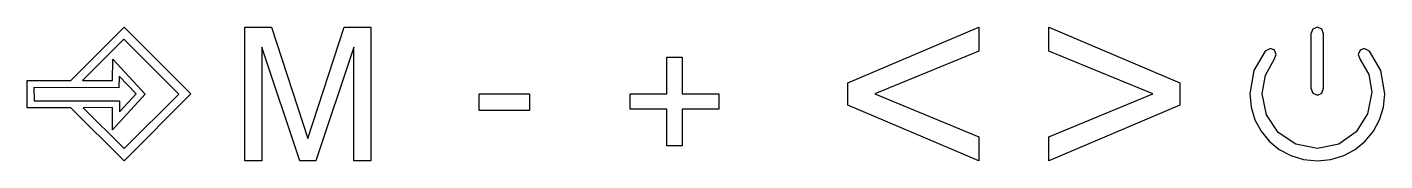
# Model space of a CAD drawing. Extents: x 0 to 81.1, y 1 to 9.
import ezdxf

# ---------------------------------------------------------------- set-up
doc = ezdxf.new("R2010")
doc.units = 0

msp = doc.modelspace()

# ---------------------------------------------------------------- linework, layer by layer
at = {"layer": 'Layer 1'}
for p, q in [((2.603922, 5.799999), (5.7851, 9)), ((5.7851, 9), (9.781963, 5.009411)), ((13, 0.999992), (13, 9)), ((13, 9), (14.587996, 9)), ((14.587996, 9), (16.754438, 2.331508)), ((16.754438, 2.331508), (18.931793, 9)), ((18.931793, 9), (20.519789, 9)), ((20.519789, 9), (20.519789, 0.999992)), ((49.000007, 5.677426), (56.822574, 9)), ((56.822574, 9), (56.822574, 7.556455)), ((61.000007, 7.556455), (61.000007, 9)), ((61.000007, 9), (68.822574, 5.677426)), ((77.041104, 9), (76.763572, 8.878121)), ((77.298078, 8.878121), (77.041104, 9)), ((77.041104, 9), (77.041104, 9)), ((5.778825, 8.272157), (3.312942, 5.799999)), ((9.047846, 4.990587), (5.778825, 8.272157)), ((76.763572, 8.878121), (76.65344, 8.588841)), ((76.65344, 8.588841), (76.65344, 5.346559)), ((77.405273, 8.588841), (77.298078, 8.878121)), ((77.405273, 5.346559), (77.405273, 8.588841)), ((16.285133, 0.999992), (14.004094, 7.80491)), ((14.004094, 7.80491), (14.004094, 0.999992)), ((19.515695, 7.80491), (17.234656, 0.999992)), ((19.515695, 0.999992), (19.515695, 7.80491)), ((56.822574, 7.556455), (50.612908, 5.000007)), ((67.209674, 5.000007), (61.000007, 7.556455)), ((73.916295, 7.566817), (73.242288, 6.402356)), ((74.233475, 7.719533), (73.916295, 7.566817)), ((74.480171, 7.612338), (74.233475, 7.719533)), ((74.468423, 7.061679), (74.585897, 7.355364)), ((74.585897, 7.355364), (74.480171, 7.612338)), ((79.59029, 7.612338), (79.484563, 7.355364)), ((79.484563, 7.355364), (79.602037, 7.061679)), ((79.836985, 7.719533), (79.59029, 7.612338)), ((80.154165, 7.566817), (79.836985, 7.719533)), ((79.836985, 7.719533), (79.836985, 7.719533)), ((80.828172, 6.402356), (80.154165, 7.566817)), ((5.101178, 5.799999), (5.113727, 7.092548)), ((5.113727, 7.092548), (7.040002, 4.996862)), ((38.18827, 5.01173), (38.18827, 7.2)), ((38.18827, 7.2), (39.105051, 7.2)), ((39.105051, 7.2), (39.105051, 5.011731)), ((73.942727, 6.11895), (74.468423, 7.061679)), ((79.602037, 7.061679), (80.107176, 6.161534)), ((0, 4.174901), (0.006275, 5.799999)), ((0.006275, 5.799999), (2.603922, 5.799999)), ((3.312942, 5.799999), (5.101178, 5.799999)), ((5.496472, 6.057254), (5.483923, 5.373332)), ((6.519217, 5.003136), (5.496472, 6.057254)), ((49.000007, 4.322589), (49.000007, 5.677426)), ((68.822574, 5.677426), (68.822574, 4.322589)), ((73.242288, 6.402356), (72.999998, 5.017631)), ((73.751832, 5.017631), (73.942727, 6.11895)), ((80.107176, 6.161534), (80.295134, 5.111611)), ((81.070462, 5.017631), (80.828172, 6.402356)), ((0.401569, 5.379607), (0.414118, 4.582744)), ((5.483923, 5.373332), (0.401569, 5.379607)), ((7.040002, 4.996862), (5.101178, 2.863528)), ((5.515296, 3.930195), (6.519217, 5.003136)), ((9.781963, 5.009411), (5.7851, 0.999998)), ((5.791374, 1.74039), (9.047846, 4.990587)), ((26.999999, 4.012279), (26.999999, 5)), ((26.999999, 5), (30.000995, 5)), ((30.000995, 5), (30.000995, 4.012279)), ((36, 4.094949), (36, 5.01173)), ((36, 5.01173), (38.18827, 5.01173)), ((39.105051, 5.011731), (41.29332, 5.011731)), ((41.29332, 5.011731), (41.29332, 4.094949)), ((50.612908, 5.000007), (56.822574, 2.44356)), ((61.000007, 2.44356), (67.209674, 5.000007)), ((72.999998, 5.017631), (73.080647, 4.207543)), ((74.008072, 3.74726), (73.751832, 5.017631)), ((76.65344, 5.346559), (76.763572, 5.047)), ((76.763572, 5.047), (77.041104, 4.923652)), ((77.041104, 4.923652), (77.298078, 5.047)), ((77.298078, 5.047), (77.405273, 5.346559)), ((80.295134, 5.111611), (80.0444, 3.806731)), ((80.988873, 4.207543), (81.070462, 5.017631)), ((2.603922, 4.181175), (0, 4.174901)), ((0.414118, 4.582744), (5.509021, 4.595293)), ((5.7851, 0.999998), (2.603922, 4.181175)), ((5.101178, 4.18745), (3.33804, 4.18118)), ((3.33804, 4.18118), (5.791374, 1.74039)), ((5.101178, 2.863528), (5.101178, 4.18745)), ((5.509021, 4.595293), (5.515296, 3.930195)), ((38.18827, 4.094949), (36, 4.094949)), ((38.18827, 1.90668), (38.18827, 4.094949)), ((41.29332, 4.094949), (39.105051, 4.094949)), ((39.105051, 4.094949), (39.105051, 1.90668)), ((56.822574, 1.000015), (49.000007, 4.322589)), ((68.822574, 4.322589), (61.000007, 1.000015)), ((73.080647, 4.207543), (73.312589, 3.453208)), ((80.754751, 3.453208), (80.988873, 4.207543)), ((30.000995, 4.012279), (26.999999, 4.012279)), ((73.312589, 3.453208), (73.68082, 2.770735)), ((74.709245, 2.704862), (74.008072, 3.74726)), ((80.0444, 3.806731), (79.355342, 2.73423)), ((80.384065, 2.770735), (80.754751, 3.453208)), ((56.822574, 2.44356), (56.822574, 1.000015)), ((61.000007, 1.000015), (61.000007, 2.44356)), ((73.68082, 2.770735), (74.170333, 2.176229)), ((75.754029, 1.999467), (74.709245, 2.704862)), ((79.355342, 2.73423), (78.322672, 2.007544)), ((79.892785, 2.176229), (80.384065, 2.770735)), ((39.105051, 1.90668), (38.18827, 1.90668)), ((74.170333, 2.176229), (74.766124, 1.685798)), ((74.766124, 1.685798), (75.453186, 1.315548)), ((77.041104, 1.740107), (75.754029, 1.999467)), ((78.322672, 2.007544), (77.041104, 1.740107)), ((78.612319, 1.315548), (79.29688, 1.685798)), ((79.29688, 1.685798), (79.892785, 2.176229)), ((14.004094, 0.999992), (13, 0.999992)), ((17.234656, 0.999992), (16.285133, 0.999992)), ((20.519789, 0.999992), (19.515695, 0.999992)), ((75.453186, 1.315548), (76.216515, 1.081587)), ((76.216515, 1.081587), (77.041104, 1.00002)), ((77.041104, 1.00002), (77.85507, 1.081587)), ((77.85507, 1.081587), (78.612319, 1.315548))]:
    msp.add_line(p, q, dxfattribs=at)

doc.saveas('drawing.dxf')
